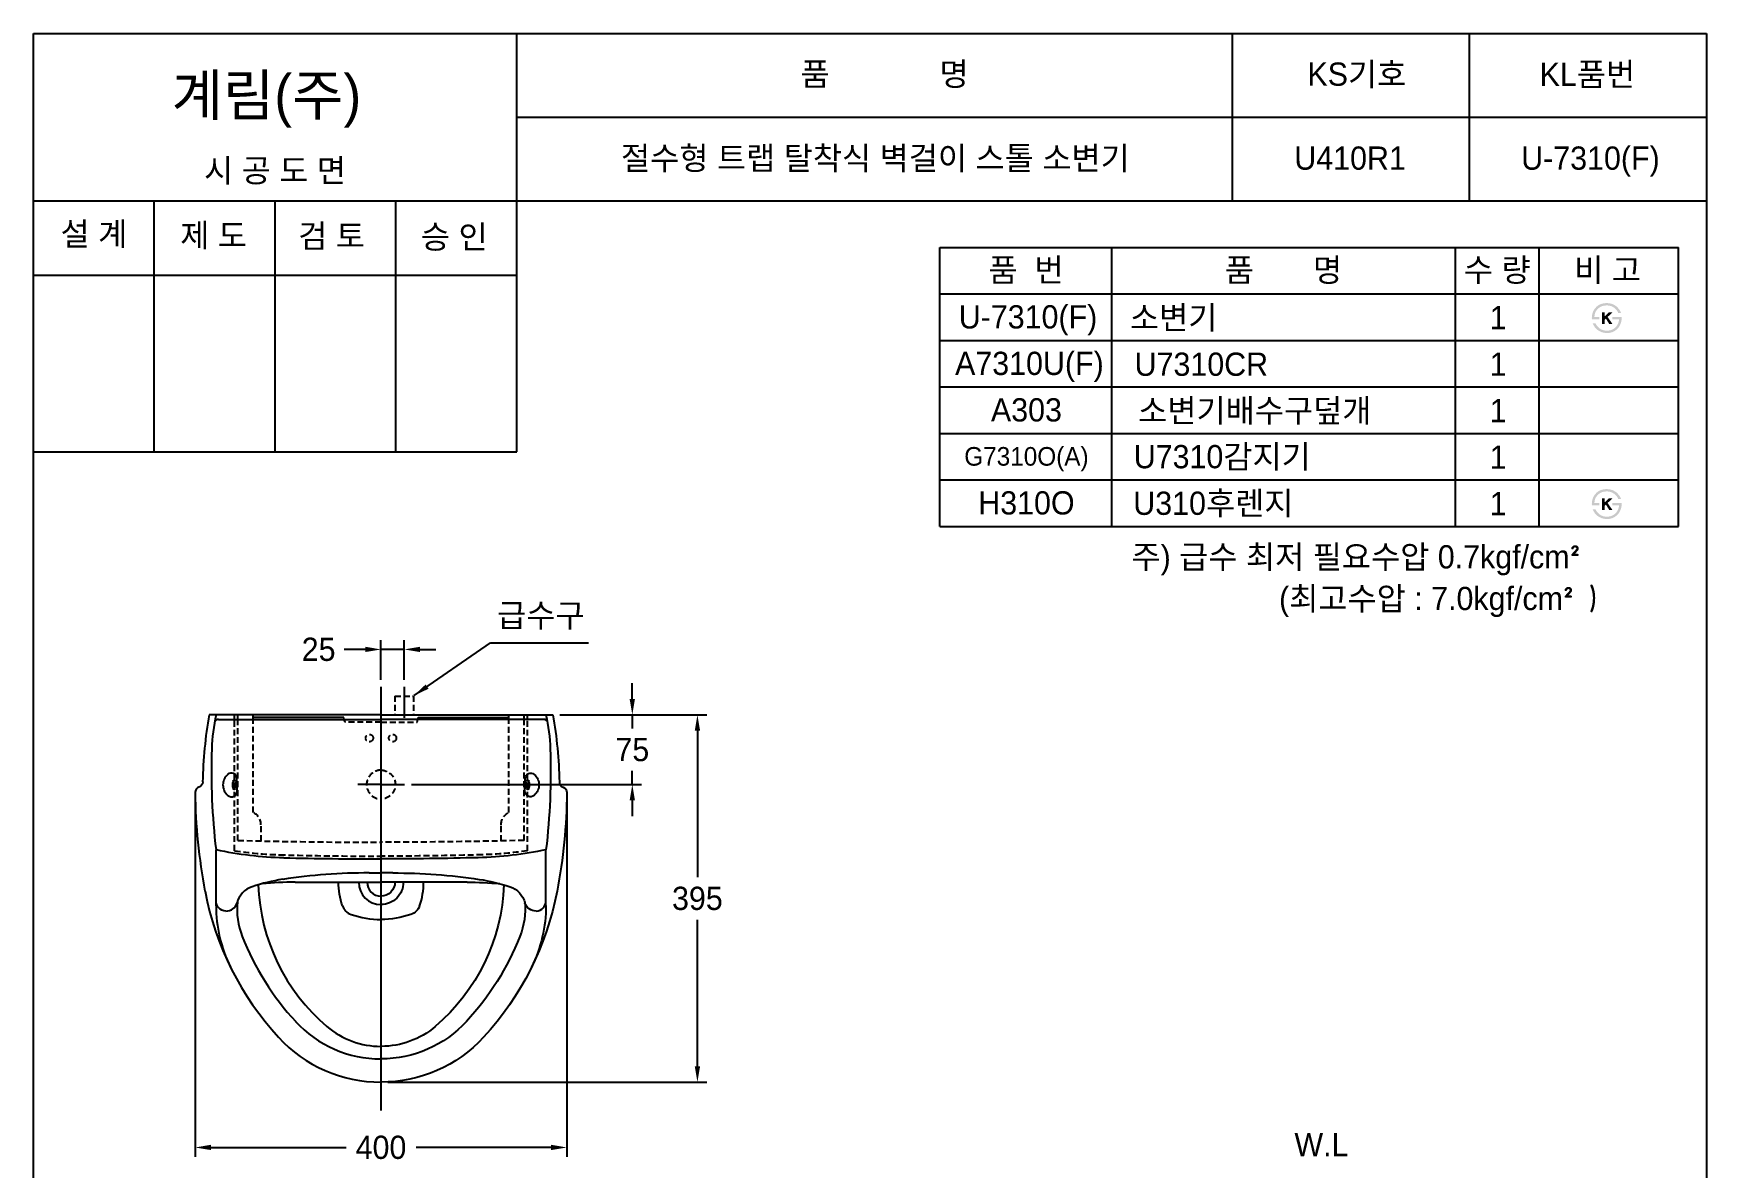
# Model space of a CAD drawing. Header units: millimetres. Extents: x 0 to 1800, y -67 to 2530.
# Drawn here: x 0 to 1800, y 1311 to 2530 of the extents above; entities that cross this region are included whole.
import ezdxf
from ezdxf.enums import TextEntityAlignment as Align
from ezdxf.lldxf.tags import DXFTag

# ---------------------------------------------------------------- set-up
doc = ezdxf.new("R2010")
doc.units = ezdxf.units.MM
doc.linetypes.add('DASHED2', pattern=[9.525, 6.35, -3.175])
for name, color, linetype in [('TEXT', 7, 'Continuous'), ('내부선 및 부속', 4, 'Continuous'), ('도각라인', 255, 'Continuous'), ('외형선', 3, 'Continuous'), ('점선', 6, 'DASHED2'), ('중심선', 1, 'DASHED'), ('치수선', 7, 'Continuous')]:
    doc.layers.add(name, color=color, linetype=linetype)
doc.styles.add('____', font='')
doc.styles.add('타이틀', font='H2GTRM.TTF', dxfattribs={"height": 25})
doc.styles.get('____').set_extended_font_data('굴림')
tags = doc.linetypes.add('DASHDOT', pattern=[70, 31, -13, 13, -13]).pattern_tags.tags
tags[10:11] = [DXFTag(74, 4), DXFTag(75, 0), DXFTag(340, '0'), DXFTag(46, 0.0), DXFTag(50, 0.0), DXFTag(44, 0.0), DXFTag(45, 0.0)]
tags[8:9] = [DXFTag(74, 4), DXFTag(75, 0), DXFTag(340, '0'), DXFTag(46, 0.0), DXFTag(50, 0.0), DXFTag(44, 0.0), DXFTag(45, 0.0)]
tags[6:7] = [DXFTag(74, 4), DXFTag(75, 0), DXFTag(340, '0'), DXFTag(46, 0.0), DXFTag(50, 0.0), DXFTag(44, 0.0), DXFTag(45, 0.0)]
tags[4:5] = [DXFTag(74, 4), DXFTag(75, 0), DXFTag(340, '0'), DXFTag(46, 0.0), DXFTag(50, 0.0), DXFTag(44, 0.0), DXFTag(45, 0.0)]
tags = doc.linetypes.add('DASHED', pattern=[25.72, 12.86, -12.86]).pattern_tags.tags
tags[6:7] = [DXFTag(74, 4), DXFTag(75, 0), DXFTag(340, '0'), DXFTag(46, 0.0), DXFTag(50, 0.0), DXFTag(44, 0.0), DXFTag(45, 0.0)]
tags[4:5] = [DXFTag(74, 4), DXFTag(75, 0), DXFTag(340, '0'), DXFTag(46, 0.0), DXFTag(50, 0.0), DXFTag(44, 0.0), DXFTag(45, 0.0)]
doc.dimstyles.new('MSADIM', dxfattribs={"dimtxt": 33, "dimasz": 17, "dimexe": 10, "dimexo": 7.5, "dimgap": 10, "dimtad": 0, "dimtih": 1, "dimtoh": 1, "dimdec": 0, "dimzin": 1, "dimdsep": 46, "dimtxsty": '____', "dimcen": 11.25, "dimadec": 0, "dimazin": 0, "dimtfac": 1, "dimtdec": 0, "dimtix": 1, "dimtmove": 0, "dimatfit": 3, "dimfxl": 0, "dimtolj": 1, "dimtzin": 1, "dimarcsym": 0})

# ---------------------------------------------------------------- blocks, each defined once
blk = doc.blocks.new('*D1')
at = {"layer": '치수선', "color": 0, "linetype": 'Continuous', "lineweight": -2}
for p, q in [((373.9, 1835.1), (373.9, 1877.7)), ((398.9, 1835.1), (398.9, 1877.7)), ((356.9, 1867.7), (334.3, 1867.7)), ((398.9, 1867.7), (373.9, 1867.7)), ((415.9, 1867.7), (432.9, 1867.7))]:
    blk.add_line(p, q, dxfattribs=at)
at = {"layer": '치수선', "color": 0, "linetype": 'Continuous'}
for points in [[(356.9, 1870.6), (356.9, 1864.9), (373.9, 1867.7)], [(415.9, 1870.6), (415.9, 1864.9), (398.9, 1867.7)]]:
    blk.add_solid(points, dxfattribs=at)
at = {"layer": '치수선', "color": 0, "linetype": 'Continuous', "insert": (306.8, 1867.7), "char_height": 25, "attachment_point": 5, "style": '____'}
blk.add_mtext('\\A1;25', dxfattribs=at)
blk = doc.blocks.new('*D2')
at = {"layer": '치수선', "color": 0, "linetype": 'Continuous', "lineweight": -2}
for p, q in [((644.3, 1814.4), (644.3, 1831.4)), ((566.4, 1797.4), (654.3, 1797.4)), ((644.3, 1797.4), (644.3, 1782.7)), ((644.3, 1722.4), (644.3, 1737.1)), ((406.6, 1722.4), (654.3, 1722.4)), ((644.3, 1705.4), (644.3, 1688.4))]:
    blk.add_line(p, q, dxfattribs=at)
at = {"layer": '치수선', "color": 0, "linetype": 'Continuous'}
for points in [[(641.4, 1814.4), (647.1, 1814.4), (644.3, 1797.4)], [(641.4, 1705.4), (647.1, 1705.4), (644.3, 1722.4)]]:
    blk.add_solid(points, dxfattribs=at)
at = {"layer": '치수선', "color": 0, "linetype": 'Continuous', "insert": (644.3, 1759.9), "char_height": 25, "attachment_point": 5, "style": '____'}
blk.add_mtext('\\A1;75', dxfattribs=at)
blk = doc.blocks.new('*D3')
at = {"layer": '치수선', "color": 0, "linetype": 'Continuous', "lineweight": -2}
for p, q in [((566.4, 1797.4), (724.3, 1797.4)), ((714.3, 1780.4), (714.3, 1622.7)), ((714.3, 1419.4), (714.3, 1577.1)), ((381.4, 1402.4), (724.3, 1402.4))]:
    blk.add_line(p, q, dxfattribs=at)
at = {"layer": '치수선', "color": 0, "linetype": 'Continuous'}
for points in [[(711.5, 1780.4), (717.2, 1780.4), (714.3, 1797.4)], [(711.5, 1419.4), (717.2, 1419.4), (714.3, 1402.4)]]:
    blk.add_solid(points, dxfattribs=at)
at = {"layer": '치수선', "color": 0, "linetype": 'Continuous', "insert": (714.3, 1599.9), "char_height": 25, "attachment_point": 5, "style": '____'}
blk.add_mtext('\\A1;395', dxfattribs=at)
blk = doc.blocks.new('*D4')
at = {"layer": '치수선', "color": 0, "linetype": 'Continuous', "lineweight": -2}
for p, q in [((174, 1706.4), (174, 1322.2)), ((573.9, 1706.4), (573.9, 1322.2)), ((191, 1332.2), (336.3, 1332.2)), ((556.9, 1332.2), (411.6, 1332.2))]:
    blk.add_line(p, q, dxfattribs=at)
at = {"layer": '치수선', "color": 0, "linetype": 'Continuous'}
for points in [[(191, 1335.1), (191, 1329.4), (174, 1332.2)], [(556.9, 1335.1), (556.9, 1329.4), (573.9, 1332.2)]]:
    blk.add_solid(points, dxfattribs=at)
at = {"layer": '치수선', "color": 0, "linetype": 'Continuous', "insert": (373.9, 1332.2), "char_height": 25, "attachment_point": 5, "style": '____'}
blk.add_mtext('\\A1;400', dxfattribs=at)

msp = doc.modelspace()

# ---------------------------------------------------------------- hatches: boundary and pattern name
at = {"layer": 'TEXT'}
for points in [[(1676.6, 2222.8), (1676.6, 2223.2), (1676.6, 2223.6), (1676.5, 2224), (1676.6, 2224.4), (1676.6, 2224.8), (1676.6, 2225.2), (1676.6, 2225.6), (1676.7, 2226), (1676.7, 2226.4), (1676.8, 2226.8), (1676.8, 2227.2), (1676.9, 2227.6), (1677, 2228), (1677.1, 2228.4), (1677.2, 2228.8), (1677.3, 2229.1), (1677.4, 2229.5), (1677.5, 2229.9), (1677.7, 2230.3), (1677.8, 2230.6), (1678, 2231), (1678.1, 2231.4), (1678.3, 2231.7), (1678.5, 2232.1), (1678.7, 2232.4), (1678.9, 2232.7), (1679.1, 2233.1), (1679.3, 2233.4), (1679.5, 2233.7), (1679.7, 2234), (1680, 2234.3), (1680.5, 2234.9), (1680.8, 2235.2), (1681, 2235.5), (1681.3, 2235.8), (1681.6, 2236.1), (1681.9, 2236.4), (1682.2, 2236.6), (1682.5, 2236.9), (1682.8, 2237.1), (1683.2, 2237.4), (1683.5, 2237.6), (1683.8, 2237.8), (1684.2, 2238), (1684.5, 2238.2), (1684.9, 2238.4), (1685.2, 2238.6), (1685.7, 2238.7), (1686.1, 2238.9), (1686.5, 2239.1), (1686.9, 2239.2), (1687.3, 2239.4), (1687.8, 2239.5), (1688.2, 2239.6), (1688.6, 2239.7), (1689.1, 2239.8), (1689.5, 2239.9), (1690, 2239.9), (1690.5, 2240), (1691, 2240), (1691.4, 2240.1), (1691.9, 2240.1), (1692.4, 2240.1), (1693.2, 2240.1), (1693.6, 2240.1), (1693.9, 2240), (1694.3, 2240), (1694.7, 2240), (1695, 2239.9), (1695.4, 2239.9), (1695.7, 2239.8), (1696.1, 2239.7), (1696.4, 2239.7), (1696.8, 2239.6), (1697.1, 2239.5), (1697.4, 2239.4), (1697.8, 2239.3), (1698.1, 2239.2), (1698.4, 2239.1), (1698.7, 2239), (1699, 2238.9), (1699.4, 2238.7), (1699.7, 2238.6), (1700, 2238.5), (1700.3, 2238.3), (1700.6, 2238.2), (1700.8, 2238), (1701.1, 2237.8), (1701.4, 2237.7), (1701.7, 2237.5), (1702, 2237.3), (1702.2, 2237.1), (1702.5, 2236.9), (1702.8, 2236.7), (1703.2, 2236.4), (1703.6, 2236), (1704, 2235.6), (1704.4, 2235.2), (1704.8, 2234.8), (1705.1, 2234.4), (1705.5, 2234), (1705.8, 2233.6), (1706.1, 2233.1), (1706.4, 2232.6), (1706.7, 2232.2), (1707, 2231.7), (1707.3, 2231.1), (1707.5, 2230.6), (1707.8, 2230.1), (1708, 2229.5), (1708, 2229.5), (1704.9, 2229.5), (1704.9, 2229.5), (1704.8, 2229.7), (1704.8, 2229.9), (1704.7, 2230.1), (1704.6, 2230.2), (1704.6, 2230.4), (1704.5, 2230.6), (1704.4, 2230.7), (1704.3, 2230.9), (1704.2, 2231.1), (1704.1, 2231.2), (1704, 2231.4), (1703.9, 2231.6), (1703.8, 2231.7), (1703.7, 2231.9), (1703.6, 2232.1), (1703.5, 2232.2), (1703.3, 2232.4), (1703.2, 2232.6), (1702.9, 2232.9), (1702.7, 2233.2), (1702.4, 2233.5), (1702.1, 2233.8), (1701.7, 2234.1), (1701.4, 2234.4), (1701, 2234.7), (1700.8, 2234.9), (1700.6, 2235.1), (1700.3, 2235.2), (1700.1, 2235.4), (1699.9, 2235.5), (1699.6, 2235.7), (1699.4, 2235.8), (1699.1, 2236), (1698.9, 2236.1), (1698.6, 2236.2), (1698.4, 2236.4), (1698.1, 2236.5), (1697.9, 2236.6), (1697.6, 2236.7), (1697.4, 2236.8), (1697.1, 2236.9), (1696.8, 2237), (1696.6, 2237), (1696.3, 2237.1), (1696.1, 2237.2), (1695.8, 2237.3), (1695.5, 2237.3), (1695.2, 2237.4), (1695, 2237.4), (1694.7, 2237.5), (1694.4, 2237.5), (1694.1, 2237.5), (1693.8, 2237.6), (1693.6, 2237.6), (1693.3, 2237.6), (1693, 2237.6), (1692.7, 2237.6), (1692.3, 2237.6), (1692, 2237.6), (1691.7, 2237.6), (1691.3, 2237.5), (1691, 2237.5), (1690.7, 2237.5), (1690.3, 2237.4), (1690, 2237.4), (1689.7, 2237.3), (1689.4, 2237.3), (1689.1, 2237.2), (1688.8, 2237.1), (1688.5, 2237), (1688.2, 2237), (1687.9, 2236.9), (1687.6, 2236.8), (1687.3, 2236.7), (1687, 2236.5), (1686.7, 2236.4), (1686.5, 2236.3), (1686.2, 2236.2), (1685.9, 2236), (1685.6, 2235.9), (1685.4, 2235.7), (1685.1, 2235.6), (1684.9, 2235.4), (1684.6, 2235.2), (1684.4, 2235), (1684.1, 2234.9), (1683.9, 2234.7), (1683.7, 2234.5), (1683.4, 2234.3), (1683.2, 2234), (1683, 2233.8), (1682.7, 2233.6), (1682.5, 2233.4), (1682.3, 2233.1), (1682.1, 2232.9), (1681.9, 2232.6), (1681.7, 2232.4), (1681.6, 2232.1), (1681.4, 2231.9), (1681.2, 2231.6), (1681.1, 2231.4), (1680.9, 2231.1), (1680.8, 2230.8), (1680.6, 2230.5), (1680.5, 2230.3), (1680.4, 2230), (1680.3, 2229.7), (1680.2, 2229.4), (1680, 2229.1), (1680, 2228.8), (1679.9, 2228.5), (1679.8, 2228.2), (1679.7, 2227.8), (1679.6, 2227.5), (1679.6, 2227.2), (1679.5, 2226.9), (1679.5, 2226.5), (1679.4, 2226.2), (1679.4, 2225.8), (1679.4, 2225.5), (1679.3, 2225.1), (1679.3, 2225.1), (1684.5, 2225.1), (1684.5, 2225.1), (1684.5, 2225.1), (1684.5, 2222.8), (1684.5, 2222.8), (1684.5, 2222.8), (1676.6, 2222.8)], [(1708.7, 2225.1), (1708.8, 2224.7), (1708.7, 2224.3), (1708.7, 2223.8), (1708.7, 2223.4), (1708.7, 2223), (1708.6, 2222.5), (1708.6, 2222.1), (1708.5, 2221.7), (1708.5, 2221.3), (1708.4, 2220.9), (1708.3, 2220.4), (1708.2, 2220), (1708.1, 2219.6), (1708, 2219.2), (1707.8, 2218.8), (1707.7, 2218.4), (1707.6, 2218), (1707.4, 2217.6), (1707.3, 2217.3), (1707.1, 2216.9), (1706.9, 2216.5), (1706.7, 2216.2), (1706.6, 2215.8), (1706.4, 2215.5), (1706.2, 2215.1), (1705.9, 2214.8), (1705.7, 2214.5), (1705.5, 2214.2), (1705.3, 2213.8), (1705, 2213.5), (1704.8, 2213.2), (1704.5, 2212.9), (1704.2, 2212.6), (1704, 2212.4), (1703.7, 2212.1), (1703.4, 2211.8), (1703.1, 2211.6), (1702.8, 2211.3), (1702.5, 2211.1), (1702.2, 2210.8), (1701.9, 2210.6), (1701.6, 2210.4), (1701.2, 2210.2), (1700.9, 2210), (1700.6, 2209.8), (1700.2, 2209.6), (1699.9, 2209.4), (1699.5, 2209.3), (1699.2, 2209.1), (1698.8, 2209), (1698.4, 2208.8), (1698, 2208.7), (1697.7, 2208.6), (1697.3, 2208.5), (1696.9, 2208.4), (1696.5, 2208.3), (1696.1, 2208.2), (1695.7, 2208.1), (1695.3, 2208.1), (1694.9, 2208), (1694.5, 2208), (1694.1, 2208), (1693.7, 2207.9), (1693.3, 2207.9), (1692.6, 2207.9), (1692, 2208), (1691.3, 2208), (1690.7, 2208.1), (1690.1, 2208.2), (1689.8, 2208.2), (1689.5, 2208.3), (1689.2, 2208.3), (1688.9, 2208.4), (1688.6, 2208.5), (1688.3, 2208.6), (1688, 2208.6), (1687.7, 2208.7), (1687.4, 2208.8), (1687.1, 2208.9), (1686.8, 2209), (1686.6, 2209.1), (1686.3, 2209.2), (1686, 2209.4), (1685.7, 2209.5), (1685.5, 2209.6), (1685.2, 2209.7), (1684.9, 2209.9), (1684.7, 2210), (1684.4, 2210.2), (1684.1, 2210.3), (1683.6, 2210.7), (1683.4, 2210.8), (1683.1, 2211), (1682.8, 2211.2), (1682.6, 2211.4), (1682.4, 2211.6), (1682.1, 2211.8), (1681.9, 2212), (1681.6, 2212.2), (1681.4, 2212.5), (1681.2, 2212.7), (1681, 2212.9), (1680.8, 2213.1), (1680.5, 2213.4), (1680.3, 2213.6), (1680.1, 2213.9), (1679.9, 2214.1), (1679.7, 2214.4), (1679.6, 2214.6), (1679.4, 2214.9), (1679.2, 2215.2), (1679, 2215.5), (1678.8, 2215.7), (1678.7, 2216), (1678.5, 2216.3), (1678.3, 2216.6), (1678.2, 2216.9), (1678, 2217.2), (1677.8, 2217.8), (1677.5, 2218.5), (1677.5, 2218.5), (1680.4, 2218.5), (1680.4, 2218.5), (1680.7, 2218.1), (1680.9, 2217.6), (1681.1, 2217.2), (1681.4, 2216.9), (1681.6, 2216.5), (1681.9, 2216.1), (1682.1, 2215.8), (1682.4, 2215.4), (1682.7, 2215.1), (1682.9, 2214.8), (1683.2, 2214.5), (1683.5, 2214.2), (1683.8, 2213.9), (1684.1, 2213.6), (1684.4, 2213.3), (1684.7, 2213.1), (1684.9, 2212.9), (1685.2, 2212.7), (1685.4, 2212.6), (1685.6, 2212.4), (1685.9, 2212.3), (1686.1, 2212.1), (1686.3, 2212), (1686.6, 2211.9), (1686.8, 2211.7), (1687.1, 2211.6), (1687.3, 2211.5), (1687.6, 2211.4), (1687.9, 2211.3), (1688.1, 2211.2), (1688.4, 2211.1), (1688.7, 2211), (1688.9, 2211), (1689.2, 2210.9), (1689.5, 2210.8), (1689.8, 2210.8), (1690, 2210.7), (1690.3, 2210.7), (1690.6, 2210.6), (1690.9, 2210.6), (1691.2, 2210.6), (1691.5, 2210.5), (1691.8, 2210.5), (1692.1, 2210.5), (1692.4, 2210.5), (1692.7, 2210.5), (1693, 2210.5), (1693.9, 2210.5), (1694.1, 2210.6), (1694.4, 2210.6), (1694.7, 2210.6), (1694.9, 2210.6), (1695.2, 2210.7), (1695.5, 2210.7), (1695.7, 2210.8), (1696, 2210.8), (1696.3, 2210.9), (1696.5, 2210.9), (1696.8, 2211), (1697, 2211.1), (1697.3, 2211.2), (1697.5, 2211.2), (1697.8, 2211.3), (1698, 2211.4), (1698.3, 2211.5), (1698.5, 2211.6), (1698.8, 2211.8), (1699, 2211.9), (1699.2, 2212), (1699.5, 2212.1), (1699.7, 2212.3), (1699.9, 2212.4), (1700.2, 2212.6), (1700.4, 2212.7), (1700.6, 2212.9), (1700.9, 2213), (1701.1, 2213.2), (1701.3, 2213.4), (1701.6, 2213.6), (1701.8, 2213.8), (1702, 2214), (1702.3, 2214.3), (1702.5, 2214.5), (1702.7, 2214.8), (1702.9, 2215), (1703.2, 2215.3), (1703.3, 2215.5), (1703.5, 2215.8), (1703.7, 2216), (1703.9, 2216.3), (1704.1, 2216.6), (1704.2, 2216.9), (1704.4, 2217.2), (1704.5, 2217.4), (1704.7, 2217.7), (1704.8, 2218), (1704.9, 2218.3), (1705.1, 2218.7), (1705.2, 2219), (1705.3, 2219.3), (1705.4, 2219.6), (1705.5, 2220), (1705.6, 2220.3), (1705.6, 2220.6), (1705.7, 2221), (1705.8, 2221.3), (1705.8, 2221.7), (1705.9, 2222.1), (1705.9, 2222.4), (1705.9, 2222.8), (1705.9, 2222.8), (1698.5, 2222.8), (1698.5, 2222.8), (1698.5, 2222.8), (1698.5, 2225.1), (1698.5, 2225.1), (1698.5, 2225.1), (1708.7, 2225.1)], [(1690.3, 2225.8), (1695.1, 2230.2), (1699, 2230.2), (1693.6, 2225.2), (1698.7, 2217.7), (1695.3, 2217.7), (1691.7, 2223.4), (1690.3, 2222.2), (1690.3, 2217.7), (1687.4, 2217.7), (1687.4, 2230.3), (1690.3, 2230.3)], [(1676.6, 2022.8), (1676.6, 2023.2), (1676.6, 2023.6), (1676.5, 2024), (1676.6, 2024.4), (1676.6, 2024.8), (1676.6, 2025.2), (1676.6, 2025.6), (1676.7, 2026), (1676.7, 2026.4), (1676.8, 2026.8), (1676.8, 2027.2), (1676.9, 2027.6), (1677, 2028), (1677.1, 2028.4), (1677.2, 2028.8), (1677.3, 2029.1), (1677.4, 2029.5), (1677.5, 2029.9), (1677.7, 2030.3), (1677.8, 2030.6), (1678, 2031), (1678.1, 2031.4), (1678.3, 2031.7), (1678.5, 2032.1), (1678.7, 2032.4), (1678.9, 2032.7), (1679.1, 2033.1), (1679.3, 2033.4), (1679.5, 2033.7), (1679.7, 2034), (1680, 2034.3), (1680.5, 2034.9), (1680.8, 2035.2), (1681, 2035.5), (1681.3, 2035.8), (1681.6, 2036.1), (1681.9, 2036.4), (1682.2, 2036.6), (1682.5, 2036.9), (1682.8, 2037.1), (1683.2, 2037.4), (1683.5, 2037.6), (1683.8, 2037.8), (1684.2, 2038), (1684.5, 2038.2), (1684.9, 2038.4), (1685.2, 2038.6), (1685.7, 2038.7), (1686.1, 2038.9), (1686.5, 2039.1), (1686.9, 2039.2), (1687.3, 2039.4), (1687.8, 2039.5), (1688.2, 2039.6), (1688.6, 2039.7), (1689.1, 2039.8), (1689.5, 2039.9), (1690, 2039.9), (1690.5, 2040), (1691, 2040), (1691.4, 2040.1), (1691.9, 2040.1), (1692.4, 2040.1), (1693.2, 2040.1), (1693.6, 2040.1), (1693.9, 2040), (1694.3, 2040), (1694.7, 2040), (1695, 2039.9), (1695.4, 2039.9), (1695.7, 2039.8), (1696.1, 2039.7), (1696.4, 2039.7), (1696.8, 2039.6), (1697.1, 2039.5), (1697.4, 2039.4), (1697.8, 2039.3), (1698.1, 2039.2), (1698.4, 2039.1), (1698.7, 2039), (1699, 2038.9), (1699.4, 2038.7), (1699.7, 2038.6), (1700, 2038.5), (1700.3, 2038.3), (1700.6, 2038.2), (1700.8, 2038), (1701.1, 2037.8), (1701.4, 2037.7), (1701.7, 2037.5), (1702, 2037.3), (1702.2, 2037.1), (1702.5, 2036.9), (1702.8, 2036.7), (1703.2, 2036.4), (1703.6, 2036), (1704, 2035.6), (1704.4, 2035.2), (1704.8, 2034.8), (1705.1, 2034.4), (1705.5, 2034), (1705.8, 2033.6), (1706.1, 2033.1), (1706.4, 2032.6), (1706.7, 2032.2), (1707, 2031.7), (1707.3, 2031.1), (1707.5, 2030.6), (1707.8, 2030.1), (1708, 2029.5), (1708, 2029.5), (1704.9, 2029.5), (1704.9, 2029.5), (1704.8, 2029.7), (1704.8, 2029.9), (1704.7, 2030.1), (1704.6, 2030.2), (1704.6, 2030.4), (1704.5, 2030.6), (1704.4, 2030.7), (1704.3, 2030.9), (1704.2, 2031.1), (1704.1, 2031.2), (1704, 2031.4), (1703.9, 2031.6), (1703.8, 2031.7), (1703.7, 2031.9), (1703.6, 2032.1), (1703.5, 2032.2), (1703.3, 2032.4), (1703.2, 2032.6), (1702.9, 2032.9), (1702.7, 2033.2), (1702.4, 2033.5), (1702.1, 2033.8), (1701.7, 2034.1), (1701.4, 2034.4), (1701, 2034.7), (1700.8, 2034.9), (1700.6, 2035.1), (1700.3, 2035.2), (1700.1, 2035.4), (1699.9, 2035.5), (1699.6, 2035.7), (1699.4, 2035.8), (1699.1, 2036), (1698.9, 2036.1), (1698.6, 2036.2), (1698.4, 2036.4), (1698.1, 2036.5), (1697.9, 2036.6), (1697.6, 2036.7), (1697.4, 2036.8), (1697.1, 2036.9), (1696.8, 2037), (1696.6, 2037), (1696.3, 2037.1), (1696.1, 2037.2), (1695.8, 2037.3), (1695.5, 2037.3), (1695.2, 2037.4), (1695, 2037.4), (1694.7, 2037.5), (1694.4, 2037.5), (1694.1, 2037.5), (1693.8, 2037.6), (1693.6, 2037.6), (1693.3, 2037.6), (1693, 2037.6), (1692.7, 2037.6), (1692.3, 2037.6), (1692, 2037.6), (1691.7, 2037.6), (1691.3, 2037.5), (1691, 2037.5), (1690.7, 2037.5), (1690.3, 2037.4), (1690, 2037.4), (1689.7, 2037.3), (1689.4, 2037.3), (1689.1, 2037.2), (1688.8, 2037.1), (1688.5, 2037), (1688.2, 2037), (1687.9, 2036.9), (1687.6, 2036.8), (1687.3, 2036.7), (1687, 2036.5), (1686.7, 2036.4), (1686.5, 2036.3), (1686.2, 2036.2), (1685.9, 2036), (1685.6, 2035.9), (1685.4, 2035.7), (1685.1, 2035.6), (1684.9, 2035.4), (1684.6, 2035.2), (1684.4, 2035), (1684.1, 2034.9), (1683.9, 2034.7), (1683.7, 2034.5), (1683.4, 2034.3), (1683.2, 2034), (1683, 2033.8), (1682.7, 2033.6), (1682.5, 2033.4), (1682.3, 2033.1), (1682.1, 2032.9), (1681.9, 2032.6), (1681.7, 2032.4), (1681.6, 2032.1), (1681.4, 2031.9), (1681.2, 2031.6), (1681.1, 2031.4), (1680.9, 2031.1), (1680.8, 2030.8), (1680.6, 2030.5), (1680.5, 2030.3), (1680.4, 2030), (1680.3, 2029.7), (1680.2, 2029.4), (1680, 2029.1), (1680, 2028.8), (1679.9, 2028.5), (1679.8, 2028.2), (1679.7, 2027.8), (1679.6, 2027.5), (1679.6, 2027.2), (1679.5, 2026.9), (1679.5, 2026.5), (1679.4, 2026.2), (1679.4, 2025.8), (1679.4, 2025.5), (1679.3, 2025.1), (1679.3, 2025.1), (1684.5, 2025.1), (1684.5, 2025.1), (1684.5, 2025.1), (1684.5, 2022.8), (1684.5, 2022.8), (1684.5, 2022.8), (1676.6, 2022.8)], [(1708.7, 2025.1), (1708.8, 2024.7), (1708.7, 2024.3), (1708.7, 2023.8), (1708.7, 2023.4), (1708.7, 2023), (1708.6, 2022.5), (1708.6, 2022.1), (1708.5, 2021.7), (1708.5, 2021.3), (1708.4, 2020.9), (1708.3, 2020.4), (1708.2, 2020), (1708.1, 2019.6), (1708, 2019.2), (1707.8, 2018.8), (1707.7, 2018.4), (1707.6, 2018), (1707.4, 2017.6), (1707.3, 2017.3), (1707.1, 2016.9), (1706.9, 2016.5), (1706.7, 2016.2), (1706.6, 2015.8), (1706.4, 2015.5), (1706.2, 2015.1), (1705.9, 2014.8), (1705.7, 2014.5), (1705.5, 2014.2), (1705.3, 2013.8), (1705, 2013.5), (1704.8, 2013.2), (1704.5, 2012.9), (1704.2, 2012.6), (1704, 2012.4), (1703.7, 2012.1), (1703.4, 2011.8), (1703.1, 2011.6), (1702.8, 2011.3), (1702.5, 2011.1), (1702.2, 2010.8), (1701.9, 2010.6), (1701.6, 2010.4), (1701.2, 2010.2), (1700.9, 2010), (1700.6, 2009.8), (1700.2, 2009.6), (1699.9, 2009.4), (1699.5, 2009.3), (1699.2, 2009.1), (1698.8, 2009), (1698.4, 2008.8), (1698, 2008.7), (1697.7, 2008.6), (1697.3, 2008.5), (1696.9, 2008.4), (1696.5, 2008.3), (1696.1, 2008.2), (1695.7, 2008.1), (1695.3, 2008.1), (1694.9, 2008), (1694.5, 2008), (1694.1, 2008), (1693.7, 2007.9), (1693.3, 2007.9), (1692.6, 2007.9), (1692, 2008), (1691.3, 2008), (1690.7, 2008.1), (1690.1, 2008.2), (1689.8, 2008.2), (1689.5, 2008.3), (1689.2, 2008.3), (1688.9, 2008.4), (1688.6, 2008.5), (1688.3, 2008.6), (1688, 2008.6), (1687.7, 2008.7), (1687.4, 2008.8), (1687.1, 2008.9), (1686.8, 2009), (1686.6, 2009.1), (1686.3, 2009.2), (1686, 2009.4), (1685.7, 2009.5), (1685.5, 2009.6), (1685.2, 2009.7), (1684.9, 2009.9), (1684.7, 2010), (1684.4, 2010.2), (1684.1, 2010.3), (1683.6, 2010.7), (1683.4, 2010.8), (1683.1, 2011), (1682.8, 2011.2), (1682.6, 2011.4), (1682.4, 2011.6), (1682.1, 2011.8), (1681.9, 2012), (1681.6, 2012.2), (1681.4, 2012.5), (1681.2, 2012.7), (1681, 2012.9), (1680.8, 2013.1), (1680.5, 2013.4), (1680.3, 2013.6), (1680.1, 2013.9), (1679.9, 2014.1), (1679.7, 2014.4), (1679.6, 2014.6), (1679.4, 2014.9), (1679.2, 2015.2), (1679, 2015.5), (1678.8, 2015.7), (1678.7, 2016), (1678.5, 2016.3), (1678.3, 2016.6), (1678.2, 2016.9), (1678, 2017.2), (1677.8, 2017.8), (1677.5, 2018.5), (1677.5, 2018.5), (1680.4, 2018.5), (1680.4, 2018.5), (1680.7, 2018.1), (1680.9, 2017.6), (1681.1, 2017.2), (1681.4, 2016.9), (1681.6, 2016.5), (1681.9, 2016.1), (1682.1, 2015.8), (1682.4, 2015.4), (1682.7, 2015.1), (1682.9, 2014.8), (1683.2, 2014.5), (1683.5, 2014.2), (1683.8, 2013.9), (1684.1, 2013.6), (1684.4, 2013.3), (1684.7, 2013.1), (1684.9, 2012.9), (1685.2, 2012.7), (1685.4, 2012.6), (1685.6, 2012.4), (1685.9, 2012.3), (1686.1, 2012.1), (1686.3, 2012), (1686.6, 2011.9), (1686.8, 2011.7), (1687.1, 2011.6), (1687.3, 2011.5), (1687.6, 2011.4), (1687.9, 2011.3), (1688.1, 2011.2), (1688.4, 2011.1), (1688.7, 2011), (1688.9, 2011), (1689.2, 2010.9), (1689.5, 2010.8), (1689.8, 2010.8), (1690, 2010.7), (1690.3, 2010.7), (1690.6, 2010.6), (1690.9, 2010.6), (1691.2, 2010.6), (1691.5, 2010.5), (1691.8, 2010.5), (1692.1, 2010.5), (1692.4, 2010.5), (1692.7, 2010.5), (1693, 2010.5), (1693.9, 2010.5), (1694.1, 2010.6), (1694.4, 2010.6), (1694.7, 2010.6), (1694.9, 2010.6), (1695.2, 2010.7), (1695.5, 2010.7), (1695.7, 2010.8), (1696, 2010.8), (1696.3, 2010.9), (1696.5, 2010.9), (1696.8, 2011), (1697, 2011.1), (1697.3, 2011.2), (1697.5, 2011.2), (1697.8, 2011.3), (1698, 2011.4), (1698.3, 2011.5), (1698.5, 2011.6), (1698.8, 2011.8), (1699, 2011.9), (1699.2, 2012), (1699.5, 2012.1), (1699.7, 2012.3), (1699.9, 2012.4), (1700.2, 2012.6), (1700.4, 2012.7), (1700.6, 2012.9), (1700.9, 2013), (1701.1, 2013.2), (1701.3, 2013.4), (1701.6, 2013.6), (1701.8, 2013.8), (1702, 2014), (1702.3, 2014.3), (1702.5, 2014.5), (1702.7, 2014.8), (1702.9, 2015), (1703.2, 2015.3), (1703.3, 2015.5), (1703.5, 2015.8), (1703.7, 2016), (1703.9, 2016.3), (1704.1, 2016.6), (1704.2, 2016.9), (1704.4, 2017.2), (1704.5, 2017.4), (1704.7, 2017.7), (1704.8, 2018), (1704.9, 2018.3), (1705.1, 2018.7), (1705.2, 2019), (1705.3, 2019.3), (1705.4, 2019.6), (1705.5, 2020), (1705.6, 2020.3), (1705.6, 2020.6), (1705.7, 2021), (1705.8, 2021.3), (1705.8, 2021.7), (1705.9, 2022.1), (1705.9, 2022.4), (1705.9, 2022.8), (1705.9, 2022.8), (1698.5, 2022.8), (1698.5, 2022.8), (1698.5, 2022.8), (1698.5, 2025.1), (1698.5, 2025.1), (1698.5, 2025.1), (1708.7, 2025.1)], [(1690.3, 2025.8), (1695.1, 2030.2), (1699, 2030.2), (1693.6, 2025.2), (1698.7, 2017.7), (1695.3, 2017.7), (1691.7, 2023.4), (1690.3, 2022.2), (1690.3, 2017.7), (1687.4, 2017.7), (1687.4, 2030.3), (1690.3, 2030.3)]]:
    msp.add_hatch(color=256, dxfattribs=at).paths.add_polyline_path(points, flags=0)

# ---------------------------------------------------------------- linework, layer by layer
at = {"layer": '내부선 및 부속', "linetype": 'Continuous'}
for p, q in [((198.9, 1792.4), (373.9, 1792.4)), ((216.4, 1792.4), (216.4, 1797.4)), ((219.9, 1792.4), (219.9, 1797.4)), ((236.4, 1792.4), (236.4, 1797.4)), ((333.9, 1794.4), (236.4, 1794.4)), ((334.4, 1792.4), (333.9, 1794.4)), ((548.9, 1792.4), (373.9, 1792.4)), ((413.4, 1792.4), (413.9, 1794.4)), ((413.9, 1794.4), (511.4, 1794.4)), ((511.4, 1792.4), (511.4, 1797.4)), ((527.9, 1792.4), (527.9, 1797.4)), ((531.4, 1792.4), (531.4, 1797.4)), ((219.1, 1715.4), (218.8, 1729.1)), ((528.8, 1715.4), (529.1, 1729.1)), ((196.4, 1592.1), (196.4, 1652.4)), ((551.4, 1592.1), (551.4, 1652.4)), ((281.4, 1617.4), (373.9, 1617.4)), ((466.5, 1617.4), (373.9, 1617.4))]:
    msp.add_line(p, q, dxfattribs=at)
at = {"layer": '내부선 및 부속', "linetype": 'Continuous', "flags": 128}
for points in [[(551.4, 1797.4, -0.044136), (556, 1760.7)], [(556, 1760.7, -0.038764), (551.4, 1652.4)], [(529.1, 1729.1, -0.637554), (538.8, 1733.4)], [(538.8, 1733.4, -0.456424), (538.7, 1710.8)], [(538.7, 1710.8, -0.648098), (528.8, 1715.4)], [(478.6, 1643.8, -0.006543), (373.9, 1642.4)], [(551.4, 1652.4, -0.045927), (478.6, 1643.8)], [(332.5, 1591.9, -0.090696), (328.2, 1617.4)], [(388.9, 1617.4, -0.414214), (373.9, 1602.4)], [(397.9, 1617.4, -0.414214), (373.9, 1593.4)], [(506.1, 1614.6, -0.210426), (432.3, 1462.3)], [(466.5, 1617.4, -0.022074), (501.8, 1615.9)], [(415.5, 1592, -0.230379), (406.1, 1582.8)], [(406.1, 1582.7, -0.082085), (373.9, 1577.4)], [(432.3, 1462.3, -0.178055), (373.9, 1440.9)]]:
    msp.add_lwpolyline(points, format="xyb", dxfattribs=at)
msp.add_lwpolyline([(397.9, 1617.4), (397.9, 1617.4)], dxfattribs=at)
at = {"layer": '내부선 및 부속', "linetype": 'Continuous'}
for centre, radius, start, end in [((401.7, 1753.3), 210, 167.8639, 177.9727), ((198.9, 1787.4), 5, 90, 140.3024), ((548.9, 1787.4), 5, 39.4549, 90), ((891.4, 1735.9), 700, 177.9727, 186.8522), ((218.9, 1722.1), 15, 131.1115, 229.244), ((212.9, 1729), 5.88, 1.0327, 131.1115), ((213.1, 1715.3), 6, 229.244, 1.0328), ((279.7, 2043.7), 400, 257.9821, 268.5004), ((373.9, 5642.4), 4000, 268.5004, 270), ((451.7, 1622.3), 210, 182.0833, 229.6159), ((281.4, 1217.4), 400, 90, 95.0581), ((373.9, 1617.4), 24, 180, 180.0000027777867), ((373.9, 1617.4), 24, 180, 270), ((373.9, 1617.4), 15, 180, 270), ((347.7, 1616.2), 72, 340.2112, 0.9404), ((346.6, 1597), 15, 199.3359, 251.2295), ((373.9, 1677.4), 100, 251.2295, 270), ((373.9, 1530.9), 90, 229.6159, 270)]:
    msp.add_arc(centre, radius, start, end, dxfattribs=at)
for centre in [(216, 1722.1), (531.9, 1722.1)]:
    msp.add_ellipse(centre, major_axis=(0, 5), ratio=0.318214, dxfattribs=at)
at = {"layer": '도각라인', "color": 7}
for p, q in [((0, 0), (0, 2530)), ((0, 2530), (1800, 2530)), ((520, 2080), (520, 2530)), ((1290, 2350), (1290, 2530)), ((1545, 2350), (1545, 2530)), ((1800, 2530), (1800, 0)), ((520, 2440), (1800, 2440)), ((0, 2350), (1800, 2350)), ((130, 2080), (130, 2350)), ((260, 2080), (260, 2350)), ((390, 2080), (390, 2350)), ((975, 2300), (1770, 2300)), ((975, 2000), (975, 2300)), ((1160, 2000), (1160, 2300)), ((1530, 2000), (1530, 2300)), ((1620, 2000), (1620, 2300)), ((1770, 2000), (1770, 2300)), ((0, 2270), (520, 2270)), ((975, 2250), (1770, 2250)), ((975, 2200), (1770, 2200)), ((975, 2150), (1770, 2150)), ((975, 2100), (1770, 2100)), ((0, 2080), (520, 2080)), ((975, 2050), (1770, 2050)), ((975, 2000), (1770, 2000))]:
    msp.add_line(p, q, dxfattribs=at)
at = {"layer": '외형선', "linetype": 'Continuous'}
for p, q in [((373.9, 1797.4), (188.9, 1797.4)), ((373.9, 1797.4), (558.9, 1797.4)), ((361.2, 1627.4), (373.9, 1627.4)), ((373.9, 1627.4), (373.9, 1627.4)), ((373.9, 1627.4), (373.9, 1627.4)), ((386.7, 1627.4), (373.9, 1627.4)), ((373.9, 1627.4), (373.9, 1627.4)), ((373.9, 1627.4), (373.9, 1627.4))]:
    msp.add_line(p, q, dxfattribs=at)
at = {"layer": '외형선', "linetype": 'Continuous', "flags": 128}
for points in [[(558.9, 1797.4, -0.03634), (565.8, 1725.2)], [(182.1, 1725.2, -0.314278), (178, 1719.6)], [(573.9, 1713.9, -0.044506), (563.3, 1607.8)], [(569.9, 1719.6, -0.323263), (573.9, 1713.9)], [(386.7, 1627.4, -0.037021), (479.6, 1620.5)], [(479.6, 1620.5, -0.044848), (512.7, 1612.5)], [(563.3, 1607.8, -0.140144), (484.2, 1450.7)], [(512.7, 1612.5, -0.250727), (528.8, 1595.3)], [(206.9, 1586.4, -0.401024), (196.4, 1597.4)], [(528.6, 1596.2, -0.118513), (523.3, 1559.1)], [(540.9, 1586.4, -0.352382), (528.8, 1595.3)], [(551.4, 1592.5, -0.115147), (535.9, 1526.1)], [(523.3, 1559.1, -0.092349), (465.8, 1467.7)], [(465.8, 1467.7, -0.209369), (373.9, 1427.4)], [(484.2, 1450.7, -0.209369), (373.9, 1402.4)]]:
    msp.add_lwpolyline(points, format="xyb", dxfattribs=at)
at = {"layer": '외형선', "linetype": 'Continuous'}
for centre, radius, start, end in [((681.9, 1714.1), 500, 170.4014, 178.7261), ((180, 1714), 6, 108.9389, 180.5953), ((773.9, 1720.1), 600, 180.5953, 190.7885), ((571.8, 1725.3), 6, 181.2739, 251.0611), ((296.3, 1432.6), 190, 98.4808, 108.7523), ((361.2, 997.4), 630, 90, 98.4808), ((498.9, 1667.7), 320, 190.7885, 222.6994), ((243.2, 1588.9), 25, 108.7523, 165.0541), ((346.4, 1592.5), 150, 180, 206.2741), ((207.5, 1598.4), 12, 267.408, 345.0541), ((299, 1588.6), 80, 174.5593, 201.5943), ((540.4, 1597.4), 11, 272.592, 0), ((498.9, 1667.7), 295, 201.5943, 222.6994), ((373.9, 1552.4), 125, 222.6994, 270), ((373.9, 1552.4), 150, 222.6994, 270)]:
    msp.add_arc(centre, radius, start, end, dxfattribs=at)
at = {"layer": '점선'}
for p, q in [((388.9, 1817.6), (388.9, 1797.4)), ((388.9, 1817.6), (408.9, 1817.6)), ((408.9, 1817.6), (408.9, 1797.4)), ((216.4, 1651.2), (216.4, 1792.4)), ((219.9, 1662.4), (219.9, 1792.4)), ((236.4, 1692.4), (236.4, 1792.4)), ((335.2, 1789.4), (334.4, 1792.4)), ((373.9, 1789.4), (335.2, 1789.4)), ((373.9, 1789.4), (412.7, 1789.4)), ((412.7, 1789.4), (413.4, 1792.4)), ((511.4, 1692.4), (511.4, 1792.4)), ((527.9, 1662.4), (527.9, 1792.4)), ((531.4, 1651.2), (531.4, 1792.4)), ((244.8, 1661.8), (244.8, 1678.9)), ((503.1, 1661.8), (503.1, 1678.9))]:
    msp.add_line(p, q, dxfattribs=at)
at = {"layer": '점선', "flags": 128}
for points in [[(373.9, 1737.9, -1), (373.9, 1706.9)], [(503.1, 1678.9, -0.285703), (511.4, 1692.4)], [(527.9, 1662.4, -0.006493), (373.9, 1660.4)], [(483.1, 1646.9, -0.006827), (373.9, 1645.4)], [(531.4, 1651.2, -0.030601), (483.1, 1646.9)]]:
    msp.add_lwpolyline(points, format="xyb", dxfattribs=at)
at = {"layer": '점선'}
for centre in [(361.4, 1772.4), (386.4, 1772.4)]:
    msp.add_circle(centre, 4, dxfattribs=at)
for centre, radius, start, end in [((373.9, 1722.4), 15.5, 90, 270), ((229.8, 1679), 15, 359.833, 63.6122), ((373.9, 7590.4), 5930, 268.51188, 270), ((275.6, 2043.8), 397, 261.4242, 268.4353), ((373.9, 5642.4), 3997, 268.4353, 270)]:
    msp.add_arc(centre, radius, start, end, dxfattribs=at)
at = {"layer": '중심선', "linetype": 'DASHDOT'}
for p, q in [((373.9, 1827.6), (373.9, 1372)), ((398.9, 1827.6), (398.9, 1794.3)), ((373.9, 1722.4), (348.8, 1722.4)), ((373.9, 1722.4), (399.1, 1722.4))]:
    msp.add_line(p, q, dxfattribs=at)

# ---------------------------------------------------------------- texts
at = {"layer": 'TEXT', "style": '타이틀'}
for s, height, p in [('품             명', 25, (915.7, 2486.4)), ('KS기호', 25, (1423.8, 2486.3)), ('KL품번', 25, (1671.8, 2486.1)), ('시 공 도 면', 25, (259.9, 2382.7)), ('절수형 트랩 탈착식 벽걸이 스톨 소변기', 25, (905.8, 2396)), ('U410R1', 25, (1416.5, 2396)), ('U-7310(F)', 25, (1675.1, 2396)), ('설 계', 25, (65, 2314.6)), ('제 도', 25, (193.8, 2312.9)), ('검 토', 25, (320.8, 2312.3)), ('승 인', 25, (452.7, 2311.4)), ('품  번', 25, (1067.9, 2275.7)), ('품       명', 25, (1344.8, 2275.7)), ('수 량', 25, (1574.8, 2275.7)), ('비 고', 25, (1693.6, 2275.7)), ('U-7310(F)', 25, (1070, 2225.3)), ('소변기', 25, (1226.7, 2224.4)), ('1', 25, (1575.7, 2224.4)), ('A7310U(F)', 25, (1071.5, 2175.3)), ('U7310CR', 25, (1256.5, 2174.4)), ('1', 25, (1575.7, 2174.4)), ('A303', 25, (1068.3, 2125.3)), ('소변기배수구덮개', 25, (1314, 2124.4)), ('1', 25, (1575.7, 2124.4)), ('U7310감지기', 25, (1279, 2075)), ('G7310O(A)', 20, (1068.3, 2075.3)), ('1', 25, (1575.7, 2074.4)), ('H310O', 25, (1068.3, 2025.3)), ('U310후렌지', 25, (1269.4, 2024.9)), ('1', 25, (1575.7, 2024.4))]:
    msp.add_text(s, height=height, dxfattribs=at).set_placement(p, align=Align.MIDDLE_CENTER)
msp.add_text('계림(주)', height=44, dxfattribs=at).set_placement((148.7, 2441.8))
msp.add_text('W.L', height=25, dxfattribs=at).set_placement((1385.7, 1335.3), align=Align.MIDDLE)
at = {"layer": 'TEXT', "char_height": 25, "attachment_point": 1, "line_spacing_factor": 0.963855, "style": '타이틀'}
for s, insert, width in [('\\A1;주) 급수 최저 필요수압 0.7kgf/cm{\\fISOCPEUR|b0|i0|c0|p34;² }', (1181.3, 1979.8), 571.731), ('\\A1;(최고수압 : 7.0kgf/cm{\\fISOCPEUR|b0|i0|c0|p34;² )}', (1340.1, 1935), 571.731), ('\\A1;급수구', (498.9, 1916.8), 380.447)]:
    msp.add_mtext(s, dxfattribs=dict(at, insert=insert, width=width))

# ---------------------------------------------------------------- dimensions: what is measured, and where the dimension line sits
at = {"layer": '치수선', "linetype": 'Continuous'}
for base, p1, p2, picture, middle in [((398.9, 1867.7), (373.9, 1827.6), (398.9, 1827.6), '*D1', (306.8, 1867.7)), ((573.9, 1332.2), (174, 1713.9), (573.9, 1713.9), '*D4', (373.9, 1332.2))]:
    dim = msp.add_linear_dim(base=base, p1=p1, p2=p2, dimstyle='MSADIM', override={"dimtxt": 25}, dxfattribs=at)
    dim.commit()
    dim.dimension.update_dxf_attribs({"geometry": picture, "text_midpoint": middle, "dimtype": 160})
for base, p1, picture, middle in [((644.3, 1797.4), (399.1, 1722.4), '*D2', (644.3, 1759.9)), ((714.3, 1797.4), (373.9, 1402.4), '*D3', (714.3, 1599.9))]:
    dim = msp.add_linear_dim(base=base, p1=p1, p2=(558.9, 1797.4), angle=90, dimstyle='MSADIM', override={"dimtxt": 25}, dxfattribs=at)
    dim.commit()
    dim.dimension.update_dxf_attribs({"geometry": picture, "text_midpoint": middle, "dimtype": 160})

# ---------------------------------------------------------------- leaders
msp.add_leader([(409.5, 1818.1), (491.6, 1874.8), (597.1, 1874.8)], dimstyle='MSADIM', override={"dimtxt": 25}, dxfattribs=at)

doc.saveas('drawing.dxf')
